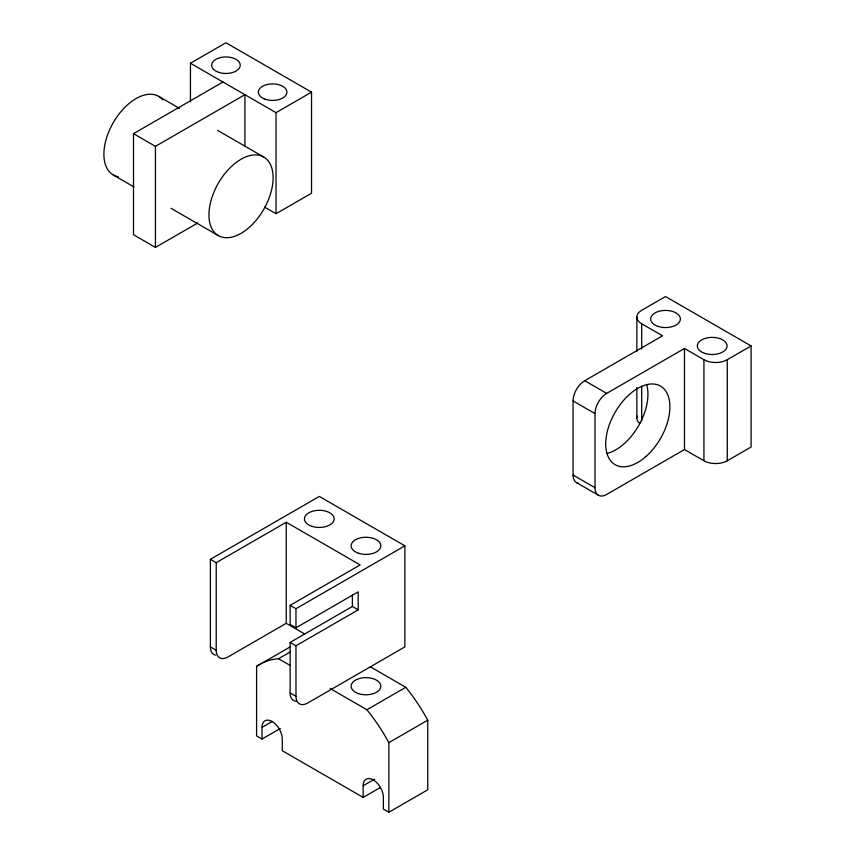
<?xml version="1.0" encoding="UTF-8"?>
<svg xmlns="http://www.w3.org/2000/svg" width="855" height="855" viewBox="0 0 855 855"><rect width="100%" height="100%" fill="white"/><g stroke="black" fill="none" stroke-linecap="round" stroke-linejoin="round"><path stroke-width="1.28" d="M190.451 101.809L190.451 63.249L225.944 42.75L311.53 92.158L311.53 193.23L276.037 213.718L264.462 207.038M197.879 222.909L155.439 247.405L133.498 234.74L133.498 133.669L222.963 82.016M133.498 133.669L155.439 146.344L244.915 94.691L244.915 146.547M190.451 63.249L276.037 112.657L311.53 92.158M210.383 559.309L319.31 496.424L404.885 545.832L404.885 646.893L307.64 703.045A16.502 9.533 -60 0 1 295.969 696.301L290.134 692.935L290.134 642.404L352.378 606.473L358.213 609.839L358.213 591.874L295.969 627.805L290.134 624.439L290.134 605.34L360.158 564.92L286.243 522.245L216.219 562.676L210.383 559.309L210.383 646.893A16.502 9.533 -60 0 0 215.674 655.122M584.735 380.721L662.539 335.801L641.699 323.767A16.502 9.533 0 0 1 641.699 310.29L665.521 296.535L751.107 345.944L751.107 447.015L727.274 460.77A16.502 9.533 0 0 1 703.932 460.77L684.481 449.538L606.687 494.457A16.502 9.533 -60 0 1 595.016 487.713L573.064 475.049L573.064 400.931A16.502 9.533 -60 0 1 584.735 380.721L606.687 393.386L684.481 348.466L703.932 359.699A16.502 9.533 0 0 0 727.274 359.699L751.107 345.944M290.134 605.34L295.969 608.717L404.885 545.832M304.722 633.983L286.243 623.316L227.89 657.003A16.502 9.533 -60 0 1 216.219 650.26L210.383 646.893M280.333 728.46L262.025 739.03L256.586 735.888L256.586 666.302L289.76 647.149M290.134 642.404L295.969 645.771L358.213 609.839M256.586 666.302A126.529 73.049 60 0 1 278.527 658.724L289.973 652.119M262.025 739.03L262.025 727.359L272.328 721.406M330.169 688.542L366.902 709.746L405.794 687.281A126.529 73.049 60 0 1 427.746 720.199L427.746 789.796L388.843 812.25L383.393 809.108L383.393 797.426A14.3 8.261 60 0 0 373.282 779.91A14.3 8.261 60 0 0 363.172 785.745L363.172 797.426L380.325 787.519M388.843 812.25L388.843 742.664L427.746 720.199M363.172 785.745L374.608 779.14M158.688 96.369L179.465 108.361M217.544 130.355L263.714 157.01A45.39 26.206 -60 0 1 249.329 227.312A45.39 26.206 -60 0 1 210.02 204.623A45.39 26.206 -60 0 1 263.714 157.01M573.064 400.931L595.016 413.606L595.016 487.713M113.298 174.976L134.075 186.978M171.011 208.299L218.324 235.617M576.484 482.605L598.436 495.269M370.215 666.74L405.794 687.281M278.527 658.724L290.005 665.35M363.172 797.426L282.257 750.711L282.257 739.03A14.3 8.261 60 0 0 272.147 721.513A14.3 8.261 60 0 0 262.025 727.359M727.274 359.699L727.274 460.77M703.932 359.699L703.932 460.77M684.481 348.466L684.481 449.538M641.699 323.767L641.699 349.032M641.699 386.268L641.699 420.842M636.857 317.034L636.857 351.608M636.857 387.507L636.857 418.095M352.378 594.92L352.378 606.473M295.969 608.717L295.969 627.805M295.969 645.771L295.969 696.301M286.243 522.245L286.243 623.316M276.037 112.657L276.037 213.718M216.219 562.676L216.219 650.26M155.439 146.344L155.439 247.405M296.439 701.26A16.502 9.533 -60 0 1 290.134 692.935M366.902 709.746A126.529 73.049 60 0 1 388.843 742.664M595.016 413.606A16.502 9.533 -60 0 1 606.687 393.386M646.711 384.718A45.39 26.206 -60 0 1 638.557 425.822A45.39 26.206 -60 0 1 607.029 453.449M578.354 483.278A16.502 9.533 -60 0 1 573.064 475.049M639.764 423.492A16.502 9.533 0 0 1 637.21 416.139M118.428 176.835A45.39 26.206 -60 0 1 113.298 122.575A45.39 26.206 -60 0 1 162.856 99.885M358.566 553.26A14.856 8.571 0 0 0 380.838 545.832A14.856 8.571 0 0 0 358.566 538.404A14.856 8.571 0 0 0 358.566 553.26M311.883 526.306A14.856 8.571 0 0 0 334.166 518.878A14.856 8.571 0 0 0 311.883 511.45A14.856 8.571 0 0 0 311.883 526.306M358.566 693.629A14.856 8.571 0 0 0 380.838 686.202A14.856 8.571 0 0 0 358.566 678.774A14.856 8.571 0 0 0 358.566 693.629M646.113 456.388A45.39 26.206 -60 0 0 660.498 386.086A45.39 26.206 -60 0 0 606.804 433.699A45.39 26.206 -60 0 0 646.113 456.388M704.777 353.372A14.856 8.571 0 0 0 727.06 345.944A14.856 8.571 0 0 0 704.777 338.516A14.856 8.571 0 0 0 704.777 353.372M658.094 326.418A14.856 8.571 0 0 0 680.377 318.99A14.856 8.571 0 0 0 658.094 311.562A14.856 8.571 0 0 0 658.094 326.418M264.238 98.849A14.3 8.261 0 0 0 286.853 93.013A14.3 8.261 0 0 0 266.792 84.624A14.3 8.261 0 0 0 264.238 98.849M218.795 72.365A14.3 8.261 0 0 0 240.255 65.204A14.3 8.261 0 0 0 218.795 58.055A14.3 8.261 0 0 0 218.795 72.365"/></g></svg>
